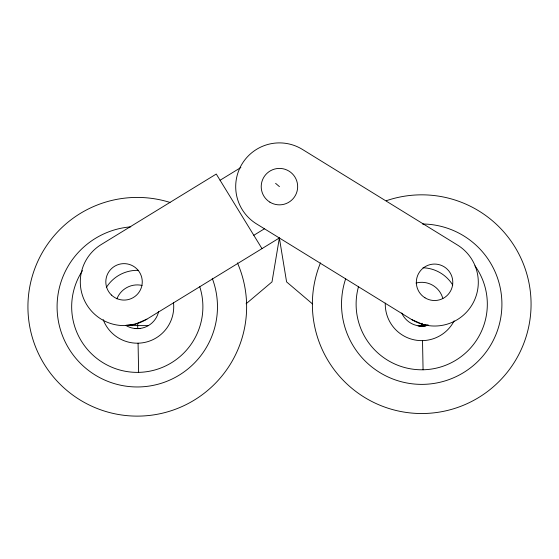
<?xml version="1.0" encoding="UTF-8"?>
<svg xmlns="http://www.w3.org/2000/svg" width="559" height="559" viewBox="0 0 559 559"><rect width="100%" height="100%" fill="white"/><g stroke="black" fill="none" stroke-linecap="round" stroke-linejoin="round"><path stroke-width="0.84" d="M126.397 325.184L135.46 324.08L146.891 319.154L279.367 237.973L272.009 281.883L246.079 303.803M220.085 180.257L240.852 167.525M253.807 235.29L264.442 228.778M134.901 328.51L140.602 328.392M419.341 325.925L425.05 325.799M125.705 325.59L148.233 325.624M418.048 326.002L425.846 326.009M427.97 325.1L423.023 324.486L411.606 319.524L256.476 223.866A43.742 43.742 0 0 1 242.208 163.675A43.742 43.742 0 0 1 302.391 149.4L457.521 245.059A43.742 43.742 0 0 1 471.796 305.249A43.742 43.742 0 0 1 411.606 319.524M312.467 303.893L286.592 281.904L279.367 237.973M275.594 183.345L279.437 186.629M261.982 248.629L216.27 174.038L101.186 244.562A43.742 43.742 0 0 0 86.743 304.711A43.742 43.742 0 0 0 146.891 319.154M422.136 323.256L422.192 325.862M137.64 323.249L137.752 328.454M422.513 340.62L423.072 369.779M138.073 343.212L138.625 372.371M428.236 325.058A21.871 21.871 0 0 1 401.704 312.991M416.001 283.071A21.871 21.871 0 0 1 442.833 298.457M474.94 265.811A65.613 65.613 0 0 1 433.316 368.758A65.613 65.613 0 0 1 358.48 286.718M386.269 200.737A109.354 109.354 0 0 1 530.617 294.237A109.354 109.354 0 0 1 405.582 412.332A109.354 109.354 0 0 1 320.468 262.884M454.132 320.866A36.454 36.454 0 0 1 385.284 303.104M423.016 267.754A36.454 36.454 0 0 1 452.741 285.041M422.492 223.991A80.189 80.189 0 0 1 501.395 313.278A80.189 80.189 0 0 1 404.395 382.482A80.189 80.189 0 0 1 345.651 278.815M158.616 311.573A21.871 21.871 0 0 1 125.698 325.324M116.894 298.848A21.871 21.871 0 0 1 142.077 285.432M199.752 286.725A65.613 65.613 0 0 1 128.346 371.77A65.613 65.613 0 0 1 82.529 270.619M237.428 262.863A109.354 109.354 0 0 1 156.22 414.471A109.354 109.354 0 0 1 28.16 299.659A109.354 109.354 0 0 1 170.034 202.442M173.472 302.44A36.454 36.454 0 0 1 103.149 319.566M106.301 287.564A36.454 36.454 0 0 1 138.576 270.346M212.245 278.305A80.189 80.189 0 0 1 158.588 384.082A80.189 80.189 0 0 1 58.311 320.733A80.189 80.189 0 0 1 130.792 226.842M111.493 295.075A18.223 18.223 0 0 0 141.762 286.11A18.223 18.223 0 0 0 118.864 264.386A18.223 18.223 0 0 0 111.493 295.075M269.871 202.141A18.223 18.223 0 0 0 297.654 187.16A18.223 18.223 0 0 0 270.787 170.593A18.223 18.223 0 0 0 269.871 202.141M425.001 297.807A18.223 18.223 0 0 0 452.783 282.819A18.223 18.223 0 0 0 425.916 266.252A18.223 18.223 0 0 0 425.001 297.807"/></g></svg>
